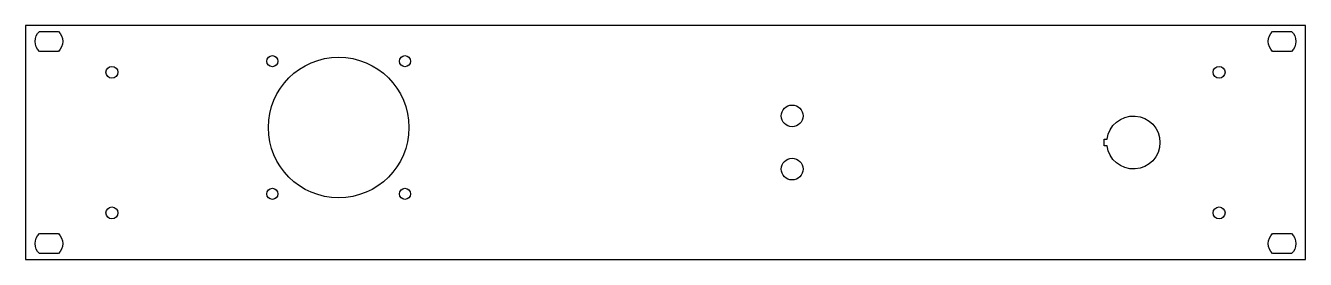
# Model space of a CAD drawing. Header units: millimetres. Extents: x -243 to 239, y -44 to 44.
import ezdxf

# ---------------------------------------------------------------- set-up
doc = ezdxf.new("R2010")
doc.units = ezdxf.units.MM
doc.layers.get('0').update_dxf_attribs({"linetype": 'CONTINUOUS'})

msp = doc.modelspace()

# ---------------------------------------------------------------- linework, layer by layer
msp.add_lwpolyline([(239.23, -44.05), (239.23, 44.05), (-243.37, 44.05), (-243.37, -44.05)], close=True)
for points in [[(-238.17, 41.85), (-230.97, 41.85, -0.426019), (-230.97, 34.35), (-238.17, 34.35, -0.426019)], [(226.83, 41.85), (234.03, 41.85, -0.426019), (234.03, 34.35), (226.83, 34.35, -0.426019)], [(163.38, 1.2), (164.45, 1.2, -16.606449), (164.45, -1.2), (163.38, -1.2)], [(-238.17, -34.35), (-230.97, -34.35, -0.426019), (-230.97, -41.85), (-238.17, -41.85, -0.426019)], [(226.83, -34.35), (234.03, -34.35, -0.426019), (234.03, -41.85), (226.83, -41.85, -0.426019)]]:
    msp.add_lwpolyline(points, format="xyb", close=True)
for centre, radius in [((-150.32, 30.65), 2.1), ((-125.32, 5.65), 26.5), ((-100.32, 30.65), 2.1), ((-210.82, 26.45), 2.25), ((206.68, 26.45), 2.25), ((45.68, 10), 4.1), ((45.68, -10), 4.1), ((-150.32, -19.35), 2.1), ((-100.32, -19.35), 2.1), ((-210.82, -26.55), 2.25), ((206.68, -26.55), 2.25)]:
    msp.add_circle(centre, radius)

doc.saveas('drawing.dxf')
